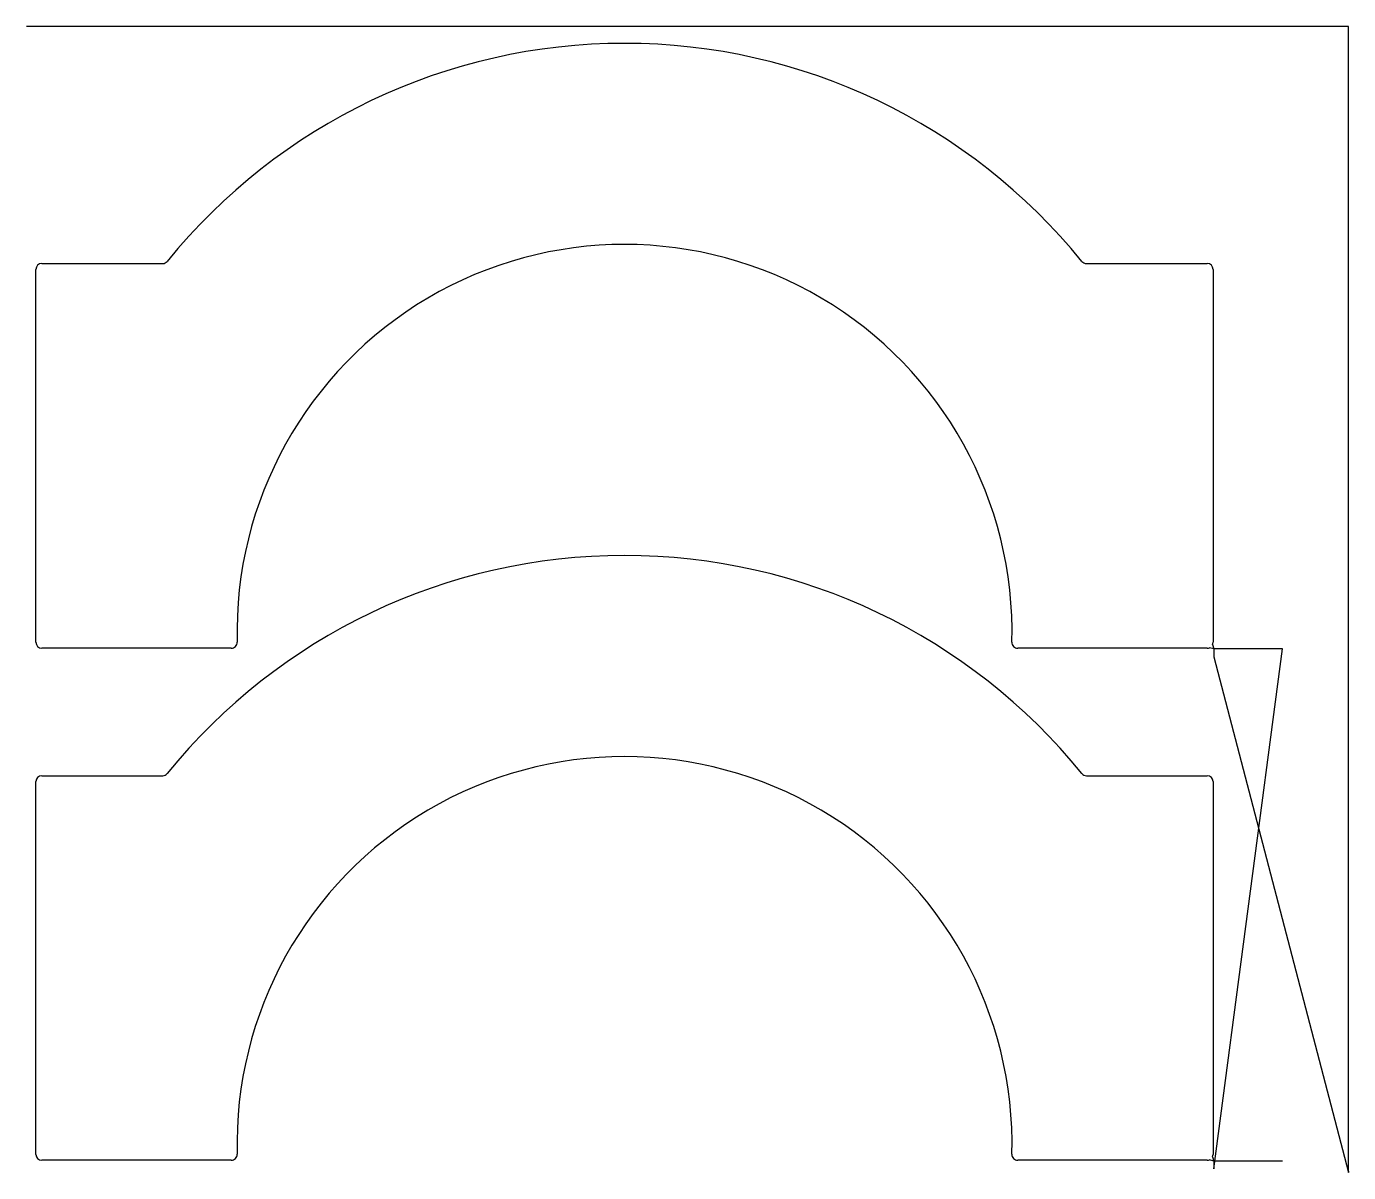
# Model space of a CAD drawing. Header units: metres. Extents: x 2300 to 3200, y 0 to 781.
import ezdxf

# ---------------------------------------------------------------- set-up
doc = ezdxf.new("R2010")
doc.units = ezdxf.units.M

msp = doc.modelspace()

# ---------------------------------------------------------------- linework, layer by layer
at = {"layer": 'TOOL_0'}
for p, q in [((2300.741, 780.739), (2299.741, 780.739)), ((3200.494, 780.739), (2300.741, 780.739)), ((3200.494, 1.002), (3200.494, 780.739)), ((2306.216, 361.235), (2306.216, 615.235)), ((2310.216, 619.235), (2392.573, 619.235)), ((3021.859, 619.235), (3104.216, 619.235)), ((3108.216, 615.235), (3108.216, 361.235)), ((2439.307, 357.235), (2310.216, 357.235)), ((3104.215, 357.234), (2975.124, 357.234)), ((3108.644, 356.741), (3105.75, 357.54)), ((3107.887, 359.647), (3108.644, 356.742)), ((3108.644, 356.742), (3108.644, 351.412)), ((3108.644, 2.533), (3155.4, 356.741)), ((3155.4, 356.741), (3108.644, 356.741)), ((3108.644, 351.412), (3200.494, 0.002)), ((2310.216, 270.356), (2392.573, 270.356)), ((3021.859, 270.356), (3104.216, 270.356)), ((2306.216, 12.356), (2306.216, 266.356)), ((3108.216, 266.356), (3108.216, 12.356)), ((3107.887, 10.768), (3108.644, 7.863)), ((2439.307, 8.356), (2310.216, 8.356)), ((3104.215, 8.355), (2975.124, 8.355)), ((3108.644, 7.862), (3105.75, 8.661)), ((3108.644, 7.863), (3108.644, 2.533)), ((3155.4, 7.862), (3108.644, 7.862)), ((3200.494, 0.002), (3200.494, 1.002)), ((3200.494, 1.002), (3200.494, 0.002)), ((3200.494, 0.002), (3200.494, 1.002))]:
    msp.add_line(p, q, dxfattribs=at)
for centre, radius, start, end in [((2707.216, 368.235), 401, 39.022756, 140.977244), ((2707.215, 368.234), 264, 358.503412, 181.495286), ((2310.216, 615.235), 4, 90, 180), ((2392.537, 623.311), 4.076, 270.506034, 320.464359), ((3021.895, 623.311), 4.077, 219.535641, 269.493966), ((3104.216, 615.235), 4, 0, 90), ((2707.216, 19.356), 401, 39.022756, 140.977244), ((2310.216, 361.235), 4, 180, 270), ((2439.307, 361.235), 4, 270, 1.576025), ((2975.124, 361.234), 4, 178.495955, 270), ((3104.216, 361.235), 4, 336.607672, 0), ((3104.215, 361.234), 4, 270, 292.564776), ((2707.215, 19.355), 264, 358.503412, 181.495286), ((2310.216, 266.356), 4, 90, 180), ((2392.537, 274.432), 4.076, 270.506034, 320.464359), ((3021.895, 274.432), 4.077, 219.535641, 269.493966), ((3104.216, 266.356), 4, 0, 90), ((2310.216, 12.356), 4, 180, 270), ((2439.307, 12.356), 4, 270, 1.576025), ((2975.124, 12.355), 4, 178.495955, 270), ((3104.216, 12.356), 4, 336.607672, 0), ((3104.215, 12.355), 4, 270, 292.564776)]:
    msp.add_arc(centre, radius, start, end, dxfattribs=at)

doc.saveas('drawing.dxf')
